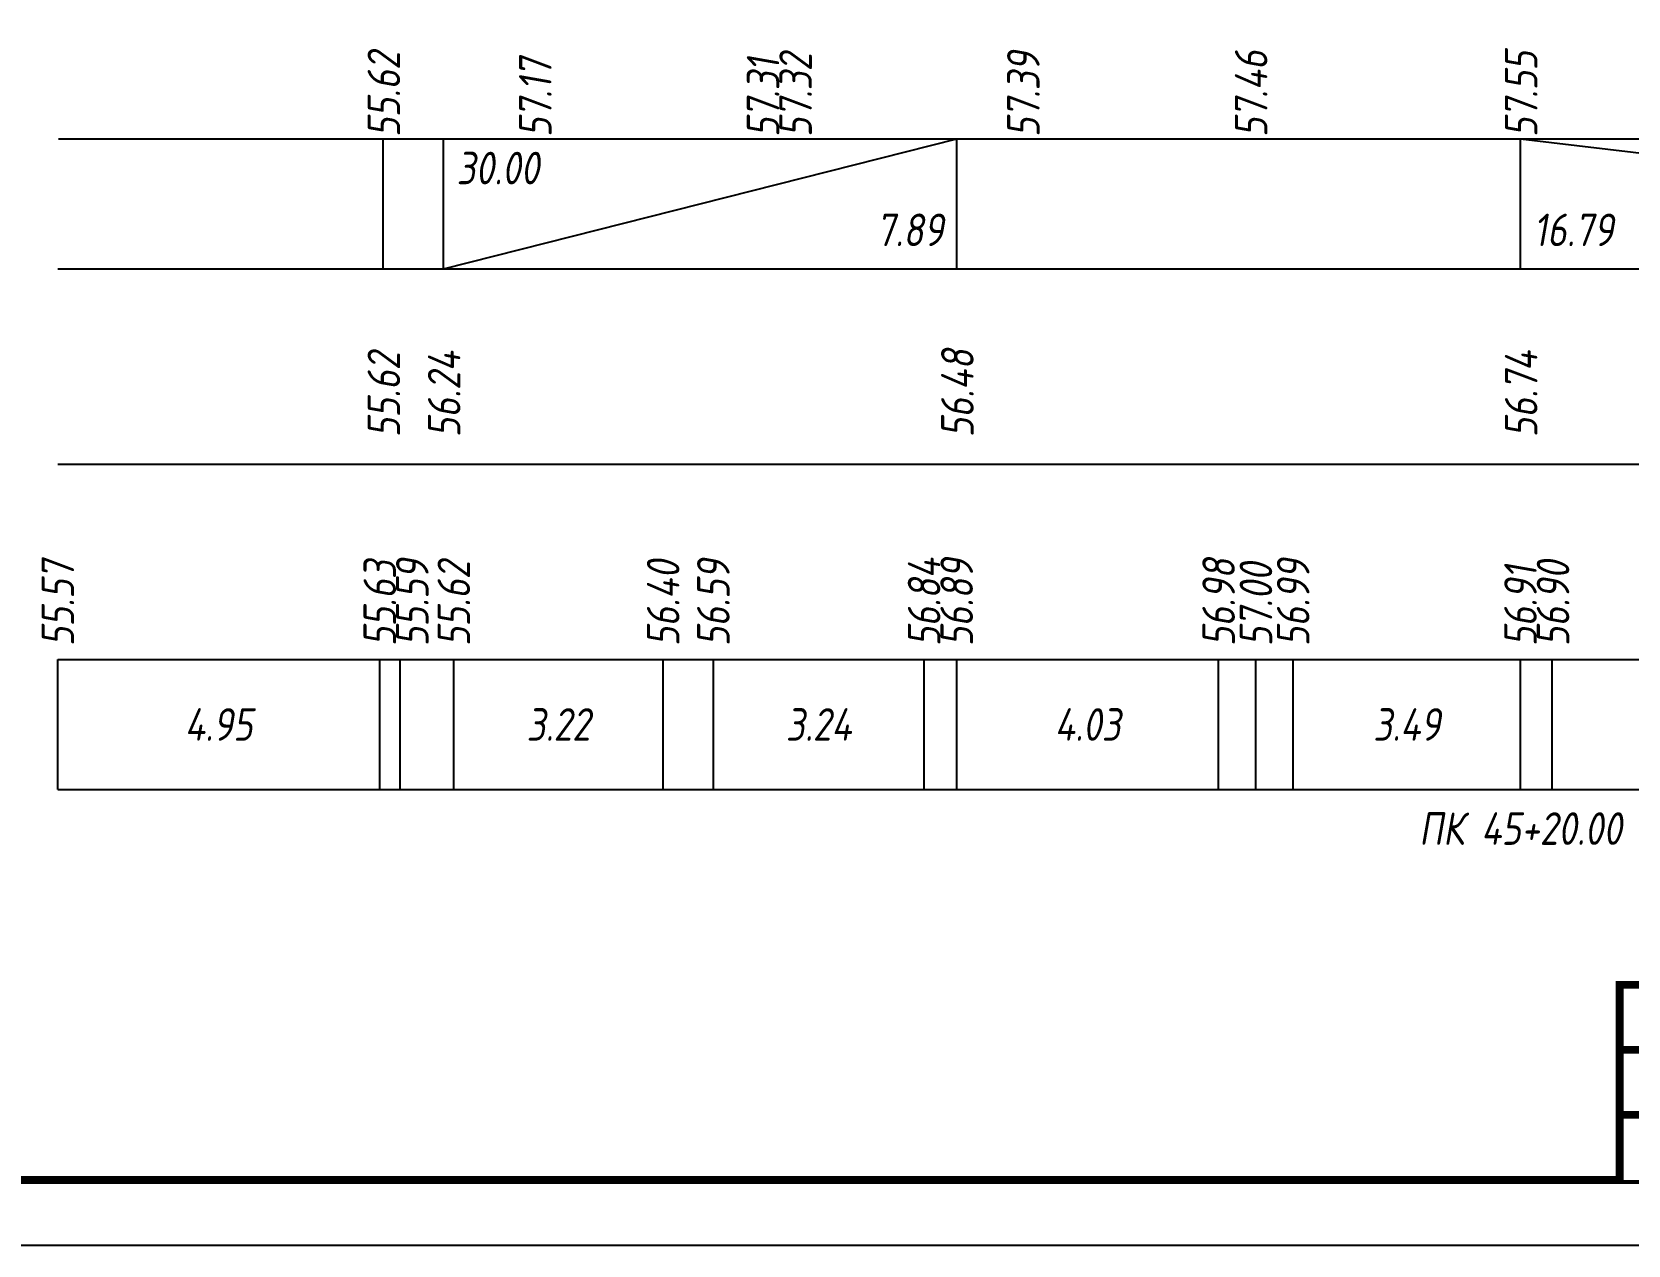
# Model space of a CAD drawing. Extents: x -717 to 1451, y -133302 to 233.
# Drawn here: x 78 to 200.6, y -71595.4 to -71502.2 of the extents above; entities that cross this region are included whole.
import ezdxf
from ezdxf.enums import TextEntityAlignment as Align

# ---------------------------------------------------------------- set-up
doc = ezdxf.new("R2010")
doc.units = 0
for name, color, linetype in [('Зарамочное оформление', 7, 'Continuous'), ('Код_510', 7, 'Continuous'), ('Код_514', 1, 'Continuous'), ('Код_516', 1, 'Continuous'), ('Подписи поперечников', 7, 'Continuous'), ('Таблица', 7, 'Continuous')]:
    doc.layers.add(name, color=color, linetype=linetype)
doc.styles.add('М', font='romand.shx', dxfattribs={"width": 0.8, "oblique": 10, "height": 2.5})

# ---------------------------------------------------------------- blocks, each defined once
blk = doc.blocks.new('Штамп')
at = {"linetype": 'Continuous'}
blk.add_wipeout([(199.95, -411.25), (384.95, -411.25), (384.95, -426.25), (199.95, -426.25)], dxfattribs=at).dxf.layer = 'Зарамочное оформление'
at = {"layer": 'Зарамочное оформление', "linetype": 'Continuous', "lineweight": -3, "const_width": 0.6, "flags": 128}
for points in [[(199.95, -426.25), (199.95, -411.25), (384.95, -411.25)], [(199.95, -416.25), (264.95, -416.25)], [(199.95, -421.25), (264.95, -421.25)]]:
    blk.add_lwpolyline(points, dxfattribs=at)
blk = doc.blocks.new('шифр')
blk.add_blockref('Штамп', (0, -71224))

msp = doc.modelspace()

# ---------------------------------------------------------------- linework, layer by layer
at = {"flags": 128}
msp.add_lwpolyline([(-30.054, -71595.421), (389.946, -71595.421), (389.946, -71298.421), (-30.054, -71298.421)], close=True, dxfattribs=at)
at = {"const_width": 0.6, "flags": 128}
msp.add_lwpolyline([(-10.054, -71590.421), (384.946, -71590.421), (384.946, -71303.421), (-10.054, -71303.421)], close=True, dxfattribs=at)
at = {"layer": 'Код_510'}
for p, q in [((79.946, -71560.421), (79.946, -71550.421)), ((104.683, -71560.421), (104.683, -71550.421)), ((106.253, -71560.421), (106.253, -71550.421)), ((110.374, -71560.421), (110.374, -71550.421)), ((126.459, -71560.421), (126.459, -71550.421)), ((130.314, -71560.421), (130.314, -71550.421)), ((146.509, -71560.421), (146.509, -71550.421)), ((149.013, -71560.421), (149.013, -71550.421)), ((169.139, -71560.421), (169.139, -71550.421)), ((172.004, -71560.421), (172.004, -71550.421)), ((174.866, -71560.421), (174.866, -71550.421)), ((192.33, -71560.421), (192.33, -71550.421)), ((194.766, -71560.421), (194.766, -71550.421))]:
    msp.add_line(p, q, dxfattribs=at)
at = {"layer": 'Код_516'}
for p, q in [((104.946, -71520.421), (104.946, -71510.421)), ((109.579, -71520.421), (109.579, -71510.421)), ((109.579, -71520.421), (149.013, -71510.421)), ((149.013, -71520.421), (149.013, -71510.421)), ((192.33, -71520.421), (192.33, -71510.421))]:
    msp.add_line(p, q, dxfattribs=at)

# ---------------------------------------------------------------- texts
at = {"layer": 'Код_510', "style": 'М', "oblique": 10, "width": 0.8}
for s, p in [('55.57', (79.946, -71549.421)), ('55.63', (104.683, -71549.421)), ('55.59', (107.183, -71549.421)), ('55.62', (110.374, -71549.421)), ('56.40', (126.459, -71549.421)), ('56.59', (130.314, -71549.421)), ('56.84', (146.509, -71549.421)), ('56.89', (149.013, -71549.421)), ('56.98', (169.139, -71549.421)), ('57.00', (172.004, -71549.421)), ('56.99', (174.866, -71549.421)), ('56.91', (192.33, -71549.421)), ('56.90', (194.83, -71549.421))]:
    msp.add_text(s, height=2.5, rotation=90, dxfattribs=at).set_placement(p, align=Align.MIDDLE_LEFT)
for s, p in [('4.95', (92.314, -71555.421)), ('3.22', (118.417, -71555.421)), ('3.24', (138.411, -71555.421)), ('4.03', (159.076, -71555.421)), ('3.49', (183.598, -71555.421))]:
    msp.add_text(s, height=2.5, dxfattribs=at).set_placement(p, align=Align.MIDDLE_CENTER)
at = {"layer": 'Код_514', "style": 'М', "oblique": 10, "width": 0.8}
for s, p in [('55.62', (105, -71510.297)), ('57.17', (116.634, -71510.297)), ('57.32', (136.634, -71510.297)), ('57.39', (154.134, -71510.297)), ('57.46', (171.634, -71510.297)), ('57.55', (192.384, -71510.297)), ('57.31', (134.134, -71510.297))]:
    msp.add_text(s, height=2.5, rotation=90, dxfattribs=at).set_placement(p, align=Align.MIDDLE_LEFT)
at = {"layer": 'Код_516', "style": 'М', "oblique": 10, "width": 0.8}
msp.add_text('30.00', height=2.5, dxfattribs=at).set_placement((110.579, -71511.421), align=Align.TOP_LEFT)
msp.add_text('7.89', height=2.5, dxfattribs=at).set_placement((148.013, -71519.421), align=Align.BOTTOM_RIGHT)
for s, p in [('55.62', (105, -71533.371)), ('56.24', (109.633, -71533.371)), ('56.48', (149.067, -71533.371)), ('56.74', (192.384, -71533.371))]:
    msp.add_text(s, height=2.5, rotation=90, dxfattribs=at).set_placement(p, align=Align.MIDDLE_LEFT)

# ---------------------------------------------------------------- next in the draw order: block references
msp.add_blockref('шифр', (0, 59.829))

# ---------------------------------------------------------------- next in the draw order: linework, layer by layer
at = {"layer": 'Код_516'}
msp.add_line((192.33, -71510.421), (276.259, -71520.421), dxfattribs=at)
at = {"layer": 'Таблица'}
for p, q in [((80, -71510.421), (307.373, -71510.421)), ((79.946, -71520.421), (307.319, -71520.421)), ((79.946, -71535.421), (307.319, -71535.421)), ((79.946, -71550.421), (307.319, -71550.421)), ((79.946, -71560.421), (307.319, -71560.421))]:
    msp.add_line(p, q, dxfattribs=at)

# ---------------------------------------------------------------- next in the draw order: texts
at = {"layer": 'Код_516', "style": 'М', "oblique": 10, "width": 0.8}
msp.add_text('16.79', height=2.5, dxfattribs=at).set_placement((193.33, -71519.421), align=Align.BOTTOM_LEFT)
at = {"layer": 'Подписи поперечников', "style": 'М', "oblique": 10, "width": 0.8}
msp.add_text('ПК 45+20.00', height=2.5, dxfattribs=at).set_placement((192.33, -71565.421), align=Align.BOTTOM_CENTER)

doc.saveas('drawing.dxf')
